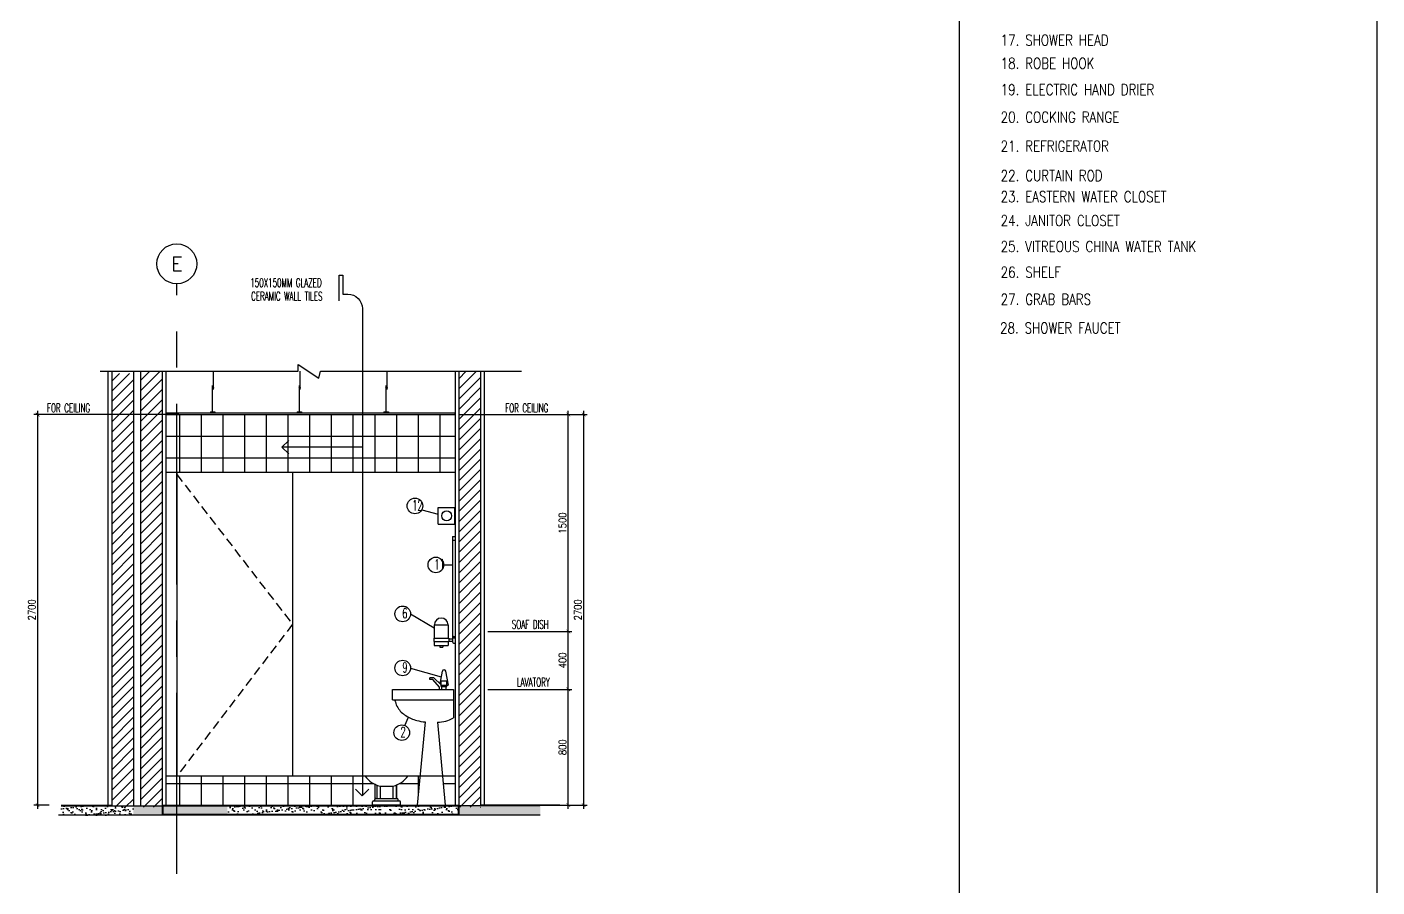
# Model space of a CAD drawing. Extents: x -171191 to -142314, y 196391 to 216316.
# Drawn here: x -152200 to -142866, y 204419 to 210364 of the extents above; entities that cross this region are included whole.
import ezdxf
from ezdxf.enums import TextEntityAlignment as Align

# ---------------------------------------------------------------- set-up
doc = ezdxf.new("R2010")
doc.units = 0
doc.header["$LTSCALE"] = 500
doc.header["$MEASUREMENT"] = 0
for name, pattern in [('CENTERX2', [4, 2.5, -0.5, 0.5, -0.5]), ('DASHED', [0.75, 0.5, -0.25]), ('HIDDEN2', [0.1875, 0.125, -0.0625])]:
    doc.linetypes.add(name, pattern=pattern)
doc.layers.get('0').update_dxf_attribs({"linetype": 'CONTINUOUS'})
doc.layers.get('DEFPOINTS').update_dxf_attribs({"linetype": 'CONTINUOUS'})
for name, color, linetype in [('A-SFIX', 2, 'CONTINUOUS'), ('AX-CR', 2, 'CONTINUOUS'), ('AX-TXT', 2, 'CONTINUOUS'), ('AXES', 11, 'CENTERX2'), ('Dimout', 4, 'CONTINUOUS'), ('DW', 7, 'CONTINUOUS'), ('ELE', 3, 'CONTINUOUS'), ('ELV', 7, 'CONTINUOUS'), ('FIX', 2, 'CONTINUOUS'), ('HatchA', 11, 'CONTINUOUS'), ('PART', 9, 'CONTINUOUS'), ('Plaster', 7, 'CONTINUOUS'), ('SANI', 2, 'CONTINUOUS'), ('Tile', 5, 'CONTINUOUS'), ('TITLE', 1, 'CONTINUOUS'), ('TXT', 2, 'CONTINUOUS'), ('WALL', 6, 'CONTINUOUS'), ('WallPartition', 2, 'CONTINUOUS'), ('Windows', 9, 'CONTINUOUS')]:
    doc.layers.add(name, color=color, linetype=linetype)
doc.styles.add('DIM', font='simplex.shx', dxfattribs={"width": 0.85})
doc.styles.add('ROMANS', font='romans.shx', dxfattribs={"width": 0.6})
doc.dimstyles.new('DIM1-25', dxfattribs={"dimscale": 25, "dimtxt": 2, "dimasz": 1, "dimexe": 1, "dimexo": 1, "dimgap": 0.6, "dimtad": 1, "dimdec": 0, "dimdsep": 46, "dimtxsty": 'DIM', "dimblk1": 'ARCHTICK', "dimblk2": 'ARCHTICK', "dimsah": 1, "dimcen": 0.09, "dimdle": 1, "dimclrd": 256, "dimclrt": 2, "dimadec": 0, "dimazin": 0, "dimtfac": 1, "dimtdec": 0, "dimtix": 1, "dimtmove": 1, "dimatfit": 3, "dimldrblk": 'ARCHTICK', "dimfxl": 0, "dimtvp": 2, "dimtolj": 1, "dimtzin": 0, "dimarcsym": 0})
pattern_1 = [(37.5, (104821.442, 23981.462), (-1.574834, 48.170594), [0, -38, 0, -42.5, 0, -40.625]), (7.5, (104821.44, 23981.46), (44.244418, 70.553652), [0, -20.5, 0, -34.25, 0, -13.125]), (327.5, (104790.69, 23981.462), (77.8535465, 0.1414763), [0, -12.5, 0, -45, 0, -58.75]), (317.5, (104790.69, 23981.46), (75.153165, 21.941889), [0, -6.25, 0, -29.5, 0, -33.75])]

# ---------------------------------------------------------------- blocks, each defined once
blk = doc.blocks.new('A0-BOX')
at = {"layer": 'TITLE'}
for p, q in [((101.75, 0), (101.75, 79.7)), ((113.3, 0), (113.3, 79.7))]:
    blk.add_line(p, q, dxfattribs=at)
blk = doc.blocks.new('_ARCHTICK')
at = {"color": 0, "linetype": 'ByBlock', "const_width": 0.15}
blk.add_lwpolyline([(-0.5, -0.5), (0.5, 0.5)], dxfattribs=at)
blk = doc.blocks.new('*D148')
at = {"layer": 'DEFPOINTS', "color": 0}
for p in [(-148457.4, 207684.8), (-148457.4, 204984.8), (-148351.6, 204984.8)]:
    blk.add_point(p, dxfattribs=at)
at = {"layer": 'Dimout', "color": 0, "lineweight": -2}
for p, q in [((-148432.4, 207684.8), (-148326.6, 207684.8)), ((-148432.4, 204984.8), (-148326.6, 204984.8))]:
    blk.add_line(p, q, dxfattribs=at)
at = {"layer": 'Dimout', "lineweight": -2}
blk.add_line((-148351.6, 207709.8), (-148351.6, 204959.8), dxfattribs=at)
at = {"layer": 'Dimout', "lineweight": -2, "xscale": 25, "yscale": 25, "zscale": 25}
for p, rotation in [((-148351.6, 207684.8), 90), ((-148351.6, 204984.8), 270)]:
    blk.add_blockref('_ARCHTICK', p, dxfattribs=dict(at, rotation=rotation))
at = {"layer": 'Dimout', "color": 2, "insert": (-148391.6, 206334.8), "char_height": 50, "attachment_point": 5, "rotation": 90, "style": 'DIM'}
blk.add_mtext('\\A1;2700', dxfattribs=at)
blk = doc.blocks.new('*D147')
at = {"layer": 'DEFPOINTS', "color": 0}
for p in [(-149039.4, 205785.2), (-148457.4, 205785.2), (-149065.2, 204984.8)]:
    blk.add_point(p, dxfattribs=at)
at = {"layer": 'Dimout', "lineweight": -2}
blk.add_line((-148457.4, 204959.8), (-148457.4, 205810.2), dxfattribs=at)
at = {"layer": 'Dimout', "color": 0, "lineweight": -2}
for p, q in [((-149014.4, 205785.2), (-148432.4, 205785.2)), ((-149040.2, 204984.8), (-148432.4, 204984.8))]:
    blk.add_line(p, q, dxfattribs=at)
at = {"layer": 'Dimout', "lineweight": -2, "xscale": 25, "yscale": 25, "zscale": 25}
for p, rotation in [((-148457.4, 205785.2), 90), ((-148457.4, 204984.8), 270)]:
    blk.add_blockref('_ARCHTICK', p, dxfattribs=dict(at, rotation=rotation))
at = {"layer": 'Dimout', "color": 2, "insert": (-148497.4, 205385), "char_height": 50, "attachment_point": 5, "rotation": 90, "style": 'DIM'}
blk.add_mtext('\\A1;800', dxfattribs=at)
blk = doc.blocks.new('*D144')
at = {"layer": 'DEFPOINTS', "color": 0}
for p in [(-151125.6, 207684.8), (-152127.2, 204984.8), (-152021.4, 204984.8)]:
    blk.add_point(p, dxfattribs=at)
at = {"layer": 'Dimout', "color": 0, "lineweight": -2}
for p, q in [((-151150.6, 207684.8), (-152152.2, 207684.8)), ((-152046.4, 204984.8), (-152152.2, 204984.8))]:
    blk.add_line(p, q, dxfattribs=at)
at = {"layer": 'Dimout', "lineweight": -2}
blk.add_line((-152127.2, 207709.8), (-152127.2, 204959.8), dxfattribs=at)
at = {"layer": 'Dimout', "lineweight": -2, "xscale": 25, "yscale": 25, "zscale": 25}
for p, rotation in [((-152127.2, 207684.8), 90), ((-152127.2, 204984.8), 270)]:
    blk.add_blockref('_ARCHTICK', p, dxfattribs=dict(at, rotation=rotation))
at = {"layer": 'Dimout', "color": 2, "insert": (-152167.2, 206334.8), "char_height": 50, "attachment_point": 5, "rotation": 90, "style": 'DIM'}
blk.add_mtext('\\A1;2700', dxfattribs=at)
blk = doc.blocks.new('AXU')
at = {"layer": 'AX-CR'}
blk.add_circle((0, 350), 350, dxfattribs=at)
at = {"layer": 'AX-TXT', "style": 'ROMANS'}
blk.add_attdef('AX', text='', height=250, dxfattribs=at).set_placement((0, 350), align=Align.MIDDLE)
blk = doc.blocks.new('GAN')
for p, q in [((-0.0212, 0.1644), (-0.0212, 0.29)), ((-0.0155, 0.01), (-0.0155, 0.1918)), ((0, 0.01), (-0.031, 0.01)), ((-0.031, 0.01), (-0.031, 0)), ((0, 0.01), (0, 0))]:
    blk.add_line(p, q)
blk.add_lwpolyline([(-0.0118, 0.184), (-0.024, 0.1754), (-0.0113, 0.1703)])
blk = doc.blocks.new('*D146')
at = {"layer": 'DEFPOINTS', "color": 0}
for p in [(-149039.4, 206184.8), (-148457.4, 206184.8), (-149039.4, 205785.2)]:
    blk.add_point(p, dxfattribs=at)
at = {"layer": 'Dimout', "color": 0, "lineweight": -2}
for p, q in [((-149014.4, 206184.8), (-148432.4, 206184.8)), ((-149014.4, 205785.2), (-148432.4, 205785.2))]:
    blk.add_line(p, q, dxfattribs=at)
at = {"layer": 'Dimout', "lineweight": -2}
blk.add_line((-148457.4, 205760.2), (-148457.4, 206209.8), dxfattribs=at)
at = {"layer": 'Dimout', "lineweight": -2, "xscale": 25, "yscale": 25, "zscale": 25}
for p, rotation in [((-148457.4, 206184.8), 90), ((-148457.4, 205785.2), 270)]:
    blk.add_blockref('_ARCHTICK', p, dxfattribs=dict(at, rotation=rotation))
at = {"layer": 'Dimout', "color": 2, "insert": (-148497.4, 205985), "char_height": 50, "attachment_point": 5, "rotation": 90, "style": 'DIM'}
blk.add_mtext('\\A1;400', dxfattribs=at)
blk = doc.blocks.new('*D145')
at = {"layer": 'DEFPOINTS', "color": 0}
for p in [(-149239.4, 207684.8), (-148457.4, 207684.8), (-149039.4, 206184.8)]:
    blk.add_point(p, dxfattribs=at)
at = {"layer": 'Dimout', "color": 0, "lineweight": -2}
for p, q in [((-149214.4, 207684.8), (-148432.4, 207684.8)), ((-149014.4, 206184.8), (-148432.4, 206184.8))]:
    blk.add_line(p, q, dxfattribs=at)
at = {"layer": 'Dimout', "lineweight": -2}
blk.add_line((-148457.4, 206159.8), (-148457.4, 207709.8), dxfattribs=at)
at = {"layer": 'Dimout', "lineweight": -2, "xscale": 25, "yscale": 25, "zscale": 25}
for p, rotation in [((-148457.4, 207684.8), 90), ((-148457.4, 206184.8), 270)]:
    blk.add_blockref('_ARCHTICK', p, dxfattribs=dict(at, rotation=rotation))
at = {"layer": 'Dimout', "color": 2, "insert": (-148497.4, 206934.8), "char_height": 50, "attachment_point": 5, "rotation": 90, "style": 'DIM'}
blk.add_mtext('\\A1;1500', dxfattribs=at)

msp = doc.modelspace()

# ---------------------------------------------------------------- hatches: boundary and pattern name
at = {"layer": 'HatchA'}
h = msp.add_hatch(dxfattribs=at)
h.set_pattern_fill('ANSI31', color=256, scale=400, style=0)
h.set_pattern_definition([(45, (-55067.366, 23388.8), (-35.355339, 35.355339), [])])
h.paths.add_polyline_path([(-151464.4, 207969.8), (-151614.4, 207969.8), (-151614.4, 204969.8), (-151464.4, 204969.8)])
h = msp.add_hatch(dxfattribs=at)
h.set_pattern_fill('ANSI31', color=256, scale=400, style=0)
h.set_pattern_definition([(45, (37845.573, 23403.8), (-35.355339, 35.355339), [])])
h.paths.add_polyline_path([(-151264.4, 207984.8), (-151414.4, 207984.8), (-151414.4, 204969.8), (-151264.4, 204969.8)])
h = msp.add_hatch(dxfattribs=at)
h.set_pattern_fill('ANSI31', color=256, scale=400, style=0)
h.set_pattern_definition([(45, (29288.136, -14776.867), (-35.355339, 35.355339), [])])
h.paths.add_polyline_path([(-149214.4, 207984.8), (-149064.4, 207984.8), (-149064.4, 204969.8), (-149214.4, 204969.8)])
at = {"layer": 'Windows'}
h = msp.add_hatch(dxfattribs=at)
h.set_pattern_fill('AR-SAND', color=256, scale=25, style=0)
h.set_pattern_definition([(37.5, (48302.03, -36782.923), (-1.574834, 48.170594), [0, -38, 0, -42.5, 0, -40.625]), (7.5, (48302.03, -36782.92), (44.244418, 70.553652), [0, -20.5, 0, -34.25, 0, -13.125]), (327.5, (48271.28, -36782.923), (77.8535465, 0.1414763), [0, -12.5, 0, -45, 0, -58.75]), (317.5, (48271.28, -36782.92), (75.153165, 21.941889), [0, -6.25, 0, -29.5, 0, -33.75])])
h.paths.add_polyline_path([(-151963.3, 204978.8), (-151963.3, 204914.8), (-151464.4, 204914.8), (-151464.4, 204978.8)])
h = msp.add_hatch(dxfattribs=at)
h.set_pattern_fill('AR-SAND', color=256, scale=25, style=0)
h.set_pattern_definition(pattern_1)
h.paths.add_polyline_path([(-148651.6, 204978.8), (-149214.4, 204978.8), (-149214.4, 204914.8), (-148651.6, 204914.8)])
h.paths.add_polyline_path([(-150814.4, 204978.8), (-151464.2, 204978.8), (-151464.2, 204914.8), (-150814.4, 204914.8)])
h = msp.add_hatch(dxfattribs=at)
h.set_pattern_fill('AR-SAND', color=256, scale=25, style=0)
h.set_pattern_definition(pattern_1)
h.paths.add_polyline_path([(-149218.4, 204978.8), (-150810.4, 204978.8), (-150810.4, 204918.8), (-149218.4, 204918.8)])

# ---------------------------------------------------------------- linework, layer by layer
msp.add_line((-149243.1, 207694.8), (-151235.7, 207694.8))
at = {"layer": 'A-SFIX'}
for p, q in [((-149780.3, 205122.6, 658.7), (-149780.3, 205030.9, 658.7)), ((-149761.1, 205116.5, 658.7), (-149667.8, 205116.5, 658.7)), ((-149758.3, 205116.5, 658.7), (-149758.3, 205030.9, 658.7)), ((-149670.5, 205116.5, 658.7), (-149670.5, 205030.9, 658.7)), ((-149648.6, 205122.6, 658.7), (-149648.6, 205030.9, 658.7)), ((-149810.2, 204984.8, 658.7), (-149810.2, 205007.9, 658.7)), ((-149618.7, 204984.8), (-149810.2, 204984.8)), ((-149803.6, 205014.4, 658.7), (-149625.3, 205014.4, 658.7)), ((-149795.2, 205014.4, 658.7), (-149795.2, 205024.3, 658.7)), ((-149788.6, 205030.9, 658.7), (-149640.2, 205030.9, 658.7)), ((-149633.6, 205014.4, 658.7), (-149633.6, 205024.3, 658.7)), ((-149618.7, 204984.8, 658.7), (-149618.7, 205007.9, 658.7))]:
    msp.add_line(p, q, dxfattribs=at)
for centre, radius, start, end in [((-149717.5, 205288.9, 658.7), 177.8, 215.83753, 255.82073), ((-149711.3, 205288.9, 658.7), 177.8, 284.17927, 324.16247), ((-149803.6, 205007.9, 658.7), 6.59, 90, 180), ((-149788.6, 205024.3, 658.7), 6.59, 90, 180), ((-149640.2, 205024.3, 658.7), 6.59, 0, 90), ((-149625.3, 205007.9, 658.7), 6.59, 0, 90)]:
    msp.add_arc(centre, radius, start, end, dxfattribs=at)
at = {"layer": 'AXES'}
msp.add_line((-151164.4, 204510), (-151164.4, 208588.8), dxfattribs=at)
at = {"layer": 'DW'}
for p, q in [((-149469.8, 207026.8), (-149358.3, 206996.8)), ((-149319.6, 206645.3), (-149257.5, 206645.3)), ((-149548.6, 206307), (-149383.9, 206210)), ((-149548.7, 205932.7), (-149335.6, 205871)), ((-149587, 205535), (-149563.3, 205593.2))]:
    msp.add_line(p, q, dxfattribs=at)
at = {"layer": 'ELE'}
msp.add_lwpolyline([(-151694, 207984.8), (-150325, 207984.8), (-150325, 208030), (-150181.6, 207936.5), (-150169.7, 207984.8), (-149736.9, 207984.8), (-148781.3, 207984.8)], dxfattribs=at)
at = {"layer": 'ELV'}
msp.add_line((-149881, 207459.5), (-150437.1, 207459.5), dxfattribs=at)
msp.add_lwpolyline([(-150042.3, 208472.1), (-150042.3, 208648.2), (-150017.3, 208648.2), (-150017.3, 208517.6), (-149981, 208517.6, -0.414214), (-149881, 208417.6), (-149881, 205050.3)], format="xyb", dxfattribs=at)
at = {"layer": 'FIX', "color": 2}
for centre in [(-149517.6, 207053), (-149373.5, 206645.3), (-149602.6, 206307), (-149602.6, 205932.7), (-149609, 205485.7)]:
    msp.add_circle(centre, 54, dxfattribs=at)
at = {"layer": 'PART', "linetype": 'ByBlock'}
for p, q in [((-149239.4, 207284.8), (-151239.4, 207284.8)), ((-151164.4, 207284.8), (-151164.4, 205184.8)), ((-150364.4, 207284.8), (-150364.4, 205184.8)), ((-149239.4, 205184.8), (-151239.4, 205184.8))]:
    msp.add_line(p, q, dxfattribs=at)
at = {"layer": 'PART', "linetype": 'HIDDEN2'}
msp.add_lwpolyline([(-151164.4, 207271.2), (-150364.4, 206234.8), (-151164.4, 205184.8)], dxfattribs=at)
at = {"layer": 'Plaster'}
for p, q in [((-151641.4, 207984.8), (-151641.4, 204984.8)), ((-151239.4, 207984.8), (-151239.4, 204984.8)), ((-149239.4, 207984.8), (-149239.4, 204984.8)), ((-149039.4, 207984.8), (-149039.4, 204984.8)), ((-151235.7, 207694.8), (-151235.7, 207684.8)), ((-151235.7, 207694.8), (-151235.7, 207684.8)), ((-149243.1, 207694.8), (-149243.1, 207684.8)), ((-149243.1, 207694.8), (-149243.1, 207684.8)), ((-151963.3, 204984.8), (-151614.4, 204984.8)), ((-151264.4, 204984.8), (-149214.4, 204984.8)), ((-151264.4, 204978.8), (-149214.4, 204978.8)), ((-148515.6, 204984.8), (-149064.4, 204984.8))]:
    msp.add_line(p, q, dxfattribs=at)
at = {"layer": 'SANI'}
for p, q in [((-149356.2, 207042.4), (-149241.1, 207042.4)), ((-149356.2, 206927.3), (-149356.2, 207042.4)), ((-149241.1, 206927.3), (-149241.1, 207042.4)), ((-149356.2, 206927.3), (-149241.1, 206927.3)), ((-149257.5, 206842.4), (-149239.4, 206842.4)), ((-149257.5, 206842.4), (-149257.5, 206142.4)), ((-149257.5, 206816.1), (-149239.4, 206816.1)), ((-149383.9, 206230.3), (-149383.9, 206139.3)), ((-149383.9, 206230.3), (-149288, 206230.3)), ((-149288, 206230.3), (-149288, 206139.3)), ((-149387.7, 206139.3), (-149387.7, 206116.3)), ((-149387.7, 206139.3), (-149284.1, 206139.3)), ((-149387.7, 206116.3), (-149284.1, 206116.3)), ((-149383.9, 206116.3), (-149383.9, 206087.9)), ((-149288, 206116.3), (-149288, 206087.9)), ((-149284.1, 206139.3), (-149284.1, 206116.3)), ((-149284.1, 206134.1), (-149257.6, 206134.1)), ((-149284.1, 206118.8), (-149257.6, 206118.8)), ((-149257.6, 206140), (-149257.6, 206114.7)), ((-149257.5, 206142.4), (-149239.4, 206142.4)), ((-149248, 206149.6), (-149242.2, 206149.6)), ((-149248, 206105.1), (-149242.2, 206105.1)), ((-149383.9, 206087.9), (-149288, 206087.9)), ((-149346.5, 206087.9), (-149346.5, 206076.4)), ((-149346.5, 206076.4), (-149325.4, 206076.4)), ((-149325.4, 206087.9), (-149325.4, 206076.4)), ((-149343.8, 205823.4), (-149328, 205910.1)), ((-149305.5, 205910.1), (-149288, 205813.9)), ((-149413.9, 205853.7), (-149413.9, 205864.7)), ((-149386.8, 205864.6), (-149413.9, 205864.7)), ((-149394.3, 205853.7), (-149413.9, 205853.7)), ((-149347.8, 205800.4), (-149394.3, 205853.7)), ((-149386.8, 205864.6), (-149336.6, 205816.5)), ((-149336.6, 205805.2), (-149336.6, 205843.5)), ((-149336.6, 205813.9), (-149288, 205813.9)), ((-149298.3, 205805.2), (-149298.2, 205843.5)), ((-149347.8, 205785.2), (-149347.8, 205800.4)), ((-149331.8, 205785.2), (-149331.8, 205805.2)), ((-149303.1, 205785.2), (-149303, 205805.2))]:
    msp.add_line(p, q, dxfattribs=at)
at = {"layer": 'SANI', "linetype": 'Continuous'}
for p, q in [((-149673.1, 205785.2), (-149252.2, 205785.2)), ((-149673.1, 205713.3), (-149673.1, 205785.2)), ((-149252.2, 205785.2), (-149252.2, 205587.4)), ((-149673.1, 205713.3), (-149252.2, 205713.3)), ((-149447.6, 205559.6), (-149501.7, 204984.8)), ((-149362.1, 205557.2), (-149308.2, 204984.8))]:
    msp.add_line(p, q, dxfattribs=at)
at = {"layer": 'SANI', "linetype": 'DASHED'}
msp.add_lwpolyline([(-149336.6, 205843.5), (-149298.2, 205843.5)], dxfattribs=at)
msp.add_lwpolyline([(-149336.6, 205805.2), (-149298.3, 205805.2, -0.499277)], format="xyb", dxfattribs=at)
at = {"layer": 'SANI', "linetype": 'Continuous'}
msp.add_lwpolyline([(-149671.4, 205713.3, -0.355712), (-149652.4, 205698.3, 0.103437), (-149637.1, 205659, 0.107169), (-149581, 205603.5, 0.077294), (-149504.3, 205570.1, 0.037007), (-149447.6, 205559.6, 0.037007)], format="xyb", dxfattribs=at)
at = {"layer": 'SANI'}
msp.add_circle((-149298.7, 206984.8), 34.4, dxfattribs=at)
for centre, radius, start, end in [((-149335.9, 206230.3), 47.9, 0, 180), ((-149248, 206140), 9.59, 90, 180), ((-149248, 206114.7), 9.59, 180, 270), ((-149316.7, 205907.9), 11.5, 9.52728, 170.47272)]:
    msp.add_arc(centre, radius, start, end, dxfattribs=at)
at = {"layer": 'SANI', "linetype": 'Continuous'}
msp.add_arc((-149368.3, 205794.1), 237, 271.49961, 299.3242, dxfattribs=at)
at = {"layer": 'Tile'}
for p, q in [((-151239.4, 207684.8), (-149239.4, 207684.8)), ((-151144, 207284.8), (-151144, 207684.8)), ((-150994, 207284.8), (-150994, 207684.8)), ((-150844, 207284.8), (-150844, 207684.8)), ((-150694, 207284.8), (-150694, 207684.8)), ((-150544, 207284.8), (-150544, 207684.8)), ((-150394, 207284.8), (-150394, 207684.8)), ((-150244, 207284.8), (-150244, 207684.8)), ((-150094, 207284.8), (-150094, 207684.8)), ((-149944, 207284.8), (-149944, 207684.8)), ((-149794, 207284.8), (-149794, 207684.8)), ((-149644, 207284.8), (-149644, 207684.8)), ((-149494, 207284.8), (-149494, 207684.8)), ((-149344, 207284.8), (-149344, 207684.8)), ((-151239.4, 207534.8), (-149239.4, 207534.8)), ((-151239.4, 207384.8), (-149239.4, 207384.8)), ((-151144, 204984.8), (-151144, 205184.8)), ((-150994, 204984.8), (-150994, 205184.8)), ((-150844, 204984.8), (-150844, 205184.8)), ((-150694, 204984.8), (-150694, 205184.8)), ((-150544, 204984.8), (-150544, 205184.8)), ((-150394, 204984.8), (-150394, 205184.8)), ((-150244, 204984.8), (-150244, 205184.8)), ((-150094, 204984.8), (-150094, 205184.8)), ((-149944, 204984.8), (-149944, 205184.8)), ((-149494, 205067), (-149494, 205184.8)), ((-151239.4, 205134.8), (-149806.2, 205134.8)), ((-149794, 205028.1), (-149794, 205131.5)), ((-149644, 205030.9), (-149644, 205127)), ((-149622.7, 205134.8), (-149487.6, 205134.8)), ((-149322.3, 205134.8), (-149239.4, 205134.8))]:
    msp.add_line(p, q, dxfattribs=at)
at = {"layer": 'TITLE'}
for p, q in [((-145753.8, 196390.7), (-145753.8, 210240.7)), ((-142866.3, 196390.7), (-142866.3, 210240.7))]:
    msp.add_line(p, q, dxfattribs=at)
at = {"layer": 'WALL'}
for p, q in [((-151614.4, 207984.8), (-151614.4, 204978.8)), ((-151464.4, 207984.8), (-151464.4, 204978.8)), ((-151414.4, 207984.8), (-151414.4, 204978.8)), ((-151264.4, 207984.8), (-151264.4, 204914.8)), ((-149214.4, 207984.8), (-149214.4, 204914.8)), ((-149064.4, 207984.8), (-149064.4, 204978.8)), ((-150437.1, 207459.5), (-150390.8, 207505.8)), ((-150437.1, 207459.5), (-150390.8, 207413.2)), ((-149882.8, 205048.6), (-149929, 205094.8)), ((-149882.8, 205048.6), (-149836.5, 205094.8)), ((-151963.3, 204978.8), (-151264.4, 204978.8)), ((-151260.4, 204978.8), (-151260.4, 204918.8)), ((-149218.4, 204978.8), (-149218.4, 204918.8)), ((-148654.2, 204978.8), (-149214.4, 204978.8)), ((-148651.6, 204914.8), (-151982, 204914.8)), ((-149218.4, 204918.8), (-151260.4, 204918.8))]:
    msp.add_line(p, q, dxfattribs=at)
at = {"layer": 'WallPartition', "linetype": 'HIDDEN2', "const_width": 3}
msp.add_lwpolyline([(-151262.4, 204978.8), (-151262.4, 204916.8), (-149216.4, 204916.8), (-149216.4, 204978.8)], dxfattribs=at)

# ---------------------------------------------------------------- block references
for name, p, xscale, yscale, zscale in [('A0-BOX', (-171191.3, 196390.7), 250, 250, 250), ('GAN', (-150932.2, 207694.8), -1000, 1000, 1000), ('GAN', (-150332.2, 207694.8), -1000, 1000, 1000), ('GAN', (-149732.2, 207694.8), -1000, 1000, 1000)]:
    msp.add_blockref(name, p, dxfattribs=dict(xscale=xscale, yscale=yscale, zscale=zscale))
at = {"layer": 'AXES'}
ref = msp.add_blockref('AXU', (-151164.4, 208864.8), dxfattribs=dict(at, xscale=0.3942857143119909, yscale=0.3942857142828871, zscale=0.3942857142857143, rotation=180))
ref.add_attrib('AX', 'E', dxfattribs={"layer": 'AX-TXT', "color": 6, "height": 98.6, "style": 'ROMANS'}).set_placement((-151164.4, 208726.8), align=Align.MIDDLE)

# ---------------------------------------------------------------- texts
at = {"layer": 'TXT', "style": 'ROMANS'}
for s, height, width, p in [('17. SHOWER HEAD', 75, 0.8, (-145468.1, 210235.7)), ('18. ROBE HOOK', 75, 0.8, (-145468.1, 210075.1)), ('19. ELECTRIC HAND DRIER', 75, 0.8, (-145468.1, 209893.4)), ('20. COCKING RANGE', 75, 0.8, (-145468.1, 209703.6)), ('21. REFRIGERATOR', 75, 0.8, (-145468.1, 209503.4)), ('22. CURTAIN ROD', 75, 0.8, (-145468.1, 209299.3)), ('23. EASTERN WATER CLOSET', 75, 0.8, (-145468.1, 209154.1)), ('24. JANITOR CLOSET', 75, 0.8, (-145468.1, 208988.7)), ('25. VITREOUS CHINA WATER TANK', 75, 0.8, (-145468.1, 208809.6)), ('26. SHELF', 75, 0.8, (-145468.1, 208631.5)), ('150X150MM GLAZED', 60, 0.6, (-150656.3, 208566.6)), ('CERAMIC WALL TILES', 60, 0.6, (-150650.4, 208473.5)), ('27. GRAB BARS', 75, 0.8, (-145468.1, 208444.4)), ('28. SHOWER FAUCET', 75, 0.8, (-145472.2, 208245.6)), ('FOR CEILING', 60, 0.6, (-152061.4, 207700.4)), ('FOR CEILING', 60, 0.6, (-148893.8, 207700.4)), ('12', 70, 0.6, (-149536.7, 207022.1)), ('11', 70, 0.6, (-149383.9, 206614.4)), ('6', 70, 0.6, (-149606, 206276.2)), ('SOAF DISH', 60, 0.6, (-148847.8, 206204)), ('9', 70, 0.6, (-149604.8, 205901.8)), ('LAVATORY', 60, 0.6, (-148813.6, 205804.4)), ('2', 70, 0.6, (-149617.5, 205454.8))]:
    msp.add_text(s, height=height, dxfattribs=dict(at, width=width)).set_placement(p)

# ---------------------------------------------------------------- dimensions: what is measured, and where the dimension line sits
at = {"layer": 'Dimout'}
for base, p1, p2, picture, middle in [((-152127.2, 204984.8), (-151125.6, 207684.8), (-152021.4, 204984.8), '*D144', (-152167.2, 206334.8)), ((-148457.4, 207684.8), (-149039.4, 206184.8), (-149239.4, 207684.8), '*D145', (-148497.4, 206934.8)), ((-148351.6, 204984.8), (-148457.4, 207684.8), (-148457.4, 204984.8), '*D148', (-148391.6, 206334.8)), ((-148457.4, 206184.8), (-149039.4, 205785.2), (-149039.4, 206184.8), '*D146', (-148497.4, 205985)), ((-148457.4, 205785.2), (-149065.2, 204984.8), (-149039.4, 205785.2), '*D147', (-148497.4, 205385))]:
    dim = msp.add_linear_dim(base=base, p1=p1, p2=p2, angle=90, dimstyle='DIM1-25', dxfattribs=at)
    dim.commit()
    dim.dimension.update_dxf_attribs({"geometry": picture, "text_midpoint": middle})

doc.saveas('drawing.dxf')
